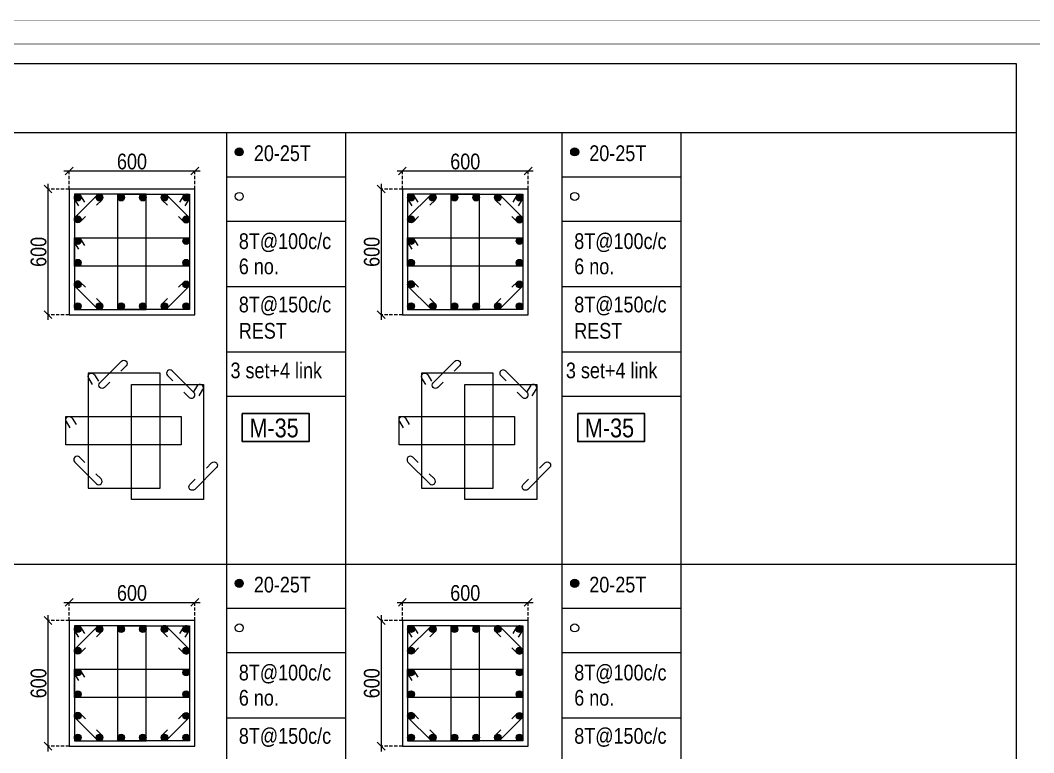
# Model space of a CAD drawing. Header units: millimetres. Extents: x 1112055 to 3390982, y -148532 to 766891.
# Drawn here: x 2345648 to 2365001, y 370346 to 384336 of the extents above; entities that cross this region are included whole.
import ezdxf
from ezdxf.enums import TextEntityAlignment as Align

# ---------------------------------------------------------------- set-up
doc = ezdxf.new("R2010")
doc.units = ezdxf.units.MM
doc.header["$PDMODE"] = 35
doc.header["$PDSIZE"] = -25
doc.linetypes.add('DASHED2', pattern=[0.375, 0.25, -0.125])
doc.linetypes.add('Hidden', pattern=[9.525, 6.35, -3.175])
for name, color, linetype, lineweight in [('B COL. SIZE DIM', 220, 'Continuous', 25), ('B COLSCH', 204, 'Continuous', 20), ('B COLUMN', 1, 'Hidden', 9), ('B STEEL', 34, 'Continuous', 15), ('B TITLE BLOCK', 250, 'Continuous', 0)]:
    doc.layers.add(name, color=color, linetype=linetype, lineweight=lineweight)
doc.layers.add('B TEXT', color=7, linetype='Continuous')
doc.styles.add('dim inside', font='romans.shx', dxfattribs={"width": 0.8, "height": 125})
doc.styles.add('SWINC', font='swissc.ttf')
doc.dimstyles.new('dim inside', dxfattribs={"dimtxt": 125, "dimasz": 100, "dimexe": 0, "dimexo": 0, "dimgap": 10, "dimtad": 0, "dimdec": 0, "dimzin": 0, "dimdsep": 46, "dimtxsty": 'dim inside', "dimblk": 'SMALL', "dimcen": 0.09, "dimadec": 0, "dimazin": 0, "dimtfac": 1, "dimtdec": 0, "dimtofl": 0, "dimtmove": 0, "dimatfit": 3, "dimfxl": 1, "dimtolj": 1, "dimtzin": 0, "dimarcsym": 2})

# ---------------------------------------------------------------- blocks, each defined once
blk = doc.blocks.new('_Oblique')
at = {"color": 0, "linetype": 'ByBlock', "lineweight": -2}
blk.add_line((-0.5, -0.5), (0.5, 0.5), dxfattribs=at)
blk = doc.blocks.new('*D948')
at = {"layer": 'B COL. SIZE DIM', "color": 250, "lineweight": 9, "ltscale": 250, "transparency": 16777216}
blk.add_line((2346481, 373217), (2349081, 373217), dxfattribs=at)
at = {"layer": 'B COL. SIZE DIM', "color": 250, "linetype": 'DASHED2', "lineweight": 9, "ltscale": 250, "transparency": 16777216}
for p, q in [((2346581, 372872), (2346581, 373217)), ((2348981, 372872), (2348981, 373217))]:
    blk.add_line(p, q, dxfattribs=at)
at = {"layer": 'Defpoints', "color": 0, "ltscale": 250, "transparency": 16777216}
for p in [(2348981, 373217), (2346581, 372872), (2348981, 372872)]:
    blk.add_point(p, dxfattribs=at)
at = {"layer": 'B COL. SIZE DIM', "color": 250, "lineweight": 9, "ltscale": 250, "transparency": 16777216, "xscale": 150, "yscale": 150, "zscale": 150, "rotation": 180}
blk.add_blockref('_Oblique', (2346581, 373217), dxfattribs=at)
at = {"layer": 'B COL. SIZE DIM', "color": 250, "lineweight": 9, "ltscale": 250, "transparency": 16777216, "xscale": 150, "yscale": 150, "zscale": 150}
blk.add_blockref('_Oblique', (2348981, 373217), dxfattribs=at)
at = {"layer": 'B COL. SIZE DIM', "color": 6, "ltscale": 250, "transparency": 16777216, "insert": (2347781, 373396), "char_height": 300, "attachment_point": 5, "style": 'SWINC'}
blk.add_mtext('\\A1;600', dxfattribs=at)
blk = doc.blocks.new('*D949')
at = {"layer": 'B COL. SIZE DIM', "color": 250, "lineweight": 9, "ltscale": 250, "transparency": 16777216}
blk.add_line((2346177, 372972), (2346177, 370372), dxfattribs=at)
at = {"layer": 'B COL. SIZE DIM', "color": 250, "linetype": 'DASHED2', "lineweight": 9, "ltscale": 250, "transparency": 16777216}
for p, q in [((2346581, 372872), (2346177, 372872)), ((2346581, 370472), (2346177, 370472))]:
    blk.add_line(p, q, dxfattribs=at)
at = {"layer": 'Defpoints', "color": 0, "ltscale": 250, "transparency": 16777216}
for p in [(2346581, 372872), (2346177, 370472), (2346581, 370472)]:
    blk.add_point(p, dxfattribs=at)
at = {"layer": 'B COL. SIZE DIM', "color": 250, "lineweight": 9, "ltscale": 250, "transparency": 16777216, "xscale": 150, "yscale": 150, "zscale": 150}
for p, rotation in [((2346177, 372872), 90), ((2346177, 370472), 270)]:
    blk.add_blockref('_Oblique', p, dxfattribs=dict(at, rotation=rotation))
at = {"layer": 'B COL. SIZE DIM', "color": 6, "ltscale": 250, "transparency": 16777216, "insert": (2345998, 371672), "char_height": 300, "attachment_point": 5, "rotation": 90, "style": 'SWINC'}
blk.add_mtext('\\A1;600', dxfattribs=at)
blk = doc.blocks.new('*D950')
at = {"layer": 'B COL. SIZE DIM', "color": 250, "lineweight": 9, "ltscale": 250, "transparency": 16777216}
blk.add_line((2346481, 381457), (2349081, 381457), dxfattribs=at)
at = {"layer": 'B COL. SIZE DIM', "color": 250, "linetype": 'DASHED2', "lineweight": 9, "ltscale": 250, "transparency": 16777216}
for p, q in [((2346581, 381112), (2346581, 381457)), ((2348981, 381112), (2348981, 381457))]:
    blk.add_line(p, q, dxfattribs=at)
at = {"layer": 'Defpoints', "color": 0, "ltscale": 250, "transparency": 16777216}
for p in [(2348981, 381457), (2346581, 381112), (2348981, 381112)]:
    blk.add_point(p, dxfattribs=at)
at = {"layer": 'B COL. SIZE DIM', "color": 250, "lineweight": 9, "ltscale": 250, "transparency": 16777216, "xscale": 150, "yscale": 150, "zscale": 150, "rotation": 180}
blk.add_blockref('_Oblique', (2346581, 381457), dxfattribs=at)
at = {"layer": 'B COL. SIZE DIM', "color": 250, "lineweight": 9, "ltscale": 250, "transparency": 16777216, "xscale": 150, "yscale": 150, "zscale": 150}
blk.add_blockref('_Oblique', (2348981, 381457), dxfattribs=at)
at = {"layer": 'B COL. SIZE DIM', "color": 6, "ltscale": 250, "transparency": 16777216, "insert": (2347781, 381636), "char_height": 300, "attachment_point": 5, "style": 'SWINC'}
blk.add_mtext('\\A1;600', dxfattribs=at)
blk = doc.blocks.new('*D951')
at = {"layer": 'B COL. SIZE DIM', "color": 250, "lineweight": 9, "ltscale": 250, "transparency": 16777216}
blk.add_line((2346177, 381212), (2346177, 378612), dxfattribs=at)
at = {"layer": 'B COL. SIZE DIM', "color": 250, "linetype": 'DASHED2', "lineweight": 9, "ltscale": 250, "transparency": 16777216}
for p, q in [((2346581, 381112), (2346177, 381112)), ((2346581, 378712), (2346177, 378712))]:
    blk.add_line(p, q, dxfattribs=at)
at = {"layer": 'Defpoints', "color": 0, "ltscale": 250, "transparency": 16777216}
for p in [(2346581, 381112), (2346177, 378712), (2346581, 378712)]:
    blk.add_point(p, dxfattribs=at)
at = {"layer": 'B COL. SIZE DIM', "color": 250, "lineweight": 9, "ltscale": 250, "transparency": 16777216, "xscale": 150, "yscale": 150, "zscale": 150}
for p, rotation in [((2346177, 381112), 90), ((2346177, 378712), 270)]:
    blk.add_blockref('_Oblique', p, dxfattribs=dict(at, rotation=rotation))
at = {"layer": 'B COL. SIZE DIM', "color": 6, "ltscale": 250, "transparency": 16777216, "insert": (2345998, 379912), "char_height": 300, "attachment_point": 5, "rotation": 90, "style": 'SWINC'}
blk.add_mtext('\\A1;600', dxfattribs=at)
blk = doc.blocks.new('*D1010')
at = {"layer": 'B COL. SIZE DIM', "color": 250, "lineweight": 9, "ltscale": 250, "transparency": 16777216}
blk.add_line((2352845, 373217), (2355445, 373217), dxfattribs=at)
at = {"layer": 'B COL. SIZE DIM', "color": 250, "linetype": 'DASHED2', "lineweight": 9, "ltscale": 250, "transparency": 16777216}
for p, q in [((2352945, 372872), (2352945, 373217)), ((2355345, 372872), (2355345, 373217))]:
    blk.add_line(p, q, dxfattribs=at)
at = {"layer": 'Defpoints', "color": 0, "ltscale": 250, "transparency": 16777216}
for p in [(2355345, 373217), (2352945, 372872), (2355345, 372872)]:
    blk.add_point(p, dxfattribs=at)
at = {"layer": 'B COL. SIZE DIM', "color": 250, "lineweight": 9, "ltscale": 250, "transparency": 16777216, "xscale": 150, "yscale": 150, "zscale": 150, "rotation": 180}
blk.add_blockref('_Oblique', (2352945, 373217), dxfattribs=at)
at = {"layer": 'B COL. SIZE DIM', "color": 250, "lineweight": 9, "ltscale": 250, "transparency": 16777216, "xscale": 150, "yscale": 150, "zscale": 150}
blk.add_blockref('_Oblique', (2355345, 373217), dxfattribs=at)
at = {"layer": 'B COL. SIZE DIM', "color": 6, "ltscale": 250, "transparency": 16777216, "insert": (2354145, 373396), "char_height": 300, "attachment_point": 5, "style": 'SWINC'}
blk.add_mtext('\\A1;600', dxfattribs=at)
blk = doc.blocks.new('*D1011')
at = {"layer": 'B COL. SIZE DIM', "color": 250, "lineweight": 9, "ltscale": 250, "transparency": 16777216}
blk.add_line((2352541, 372972), (2352541, 370372), dxfattribs=at)
at = {"layer": 'B COL. SIZE DIM', "color": 250, "linetype": 'DASHED2', "lineweight": 9, "ltscale": 250, "transparency": 16777216}
for p, q in [((2352945, 372872), (2352541, 372872)), ((2352945, 370472), (2352541, 370472))]:
    blk.add_line(p, q, dxfattribs=at)
at = {"layer": 'Defpoints', "color": 0, "ltscale": 250, "transparency": 16777216}
for p in [(2352945, 372872), (2352541, 370472), (2352945, 370472)]:
    blk.add_point(p, dxfattribs=at)
at = {"layer": 'B COL. SIZE DIM', "color": 250, "lineweight": 9, "ltscale": 250, "transparency": 16777216, "xscale": 150, "yscale": 150, "zscale": 150}
for p, rotation in [((2352541, 372872), 90), ((2352541, 370472), 270)]:
    blk.add_blockref('_Oblique', p, dxfattribs=dict(at, rotation=rotation))
at = {"layer": 'B COL. SIZE DIM', "color": 6, "ltscale": 250, "transparency": 16777216, "insert": (2352362, 371672), "char_height": 300, "attachment_point": 5, "rotation": 90, "style": 'SWINC'}
blk.add_mtext('\\A1;600', dxfattribs=at)
blk = doc.blocks.new('*D1014')
at = {"layer": 'B COL. SIZE DIM', "color": 250, "lineweight": 9, "ltscale": 250, "transparency": 16777216}
blk.add_line((2352845, 381457), (2355445, 381457), dxfattribs=at)
at = {"layer": 'B COL. SIZE DIM', "color": 250, "linetype": 'DASHED2', "lineweight": 9, "ltscale": 250, "transparency": 16777216}
for p, q in [((2352945, 381112), (2352945, 381457)), ((2355345, 381112), (2355345, 381457))]:
    blk.add_line(p, q, dxfattribs=at)
at = {"layer": 'Defpoints', "color": 0, "ltscale": 250, "transparency": 16777216}
for p in [(2355345, 381457), (2352945, 381112), (2355345, 381112)]:
    blk.add_point(p, dxfattribs=at)
at = {"layer": 'B COL. SIZE DIM', "color": 250, "lineweight": 9, "ltscale": 250, "transparency": 16777216, "xscale": 150, "yscale": 150, "zscale": 150, "rotation": 180}
blk.add_blockref('_Oblique', (2352945, 381457), dxfattribs=at)
at = {"layer": 'B COL. SIZE DIM', "color": 250, "lineweight": 9, "ltscale": 250, "transparency": 16777216, "xscale": 150, "yscale": 150, "zscale": 150}
blk.add_blockref('_Oblique', (2355345, 381457), dxfattribs=at)
at = {"layer": 'B COL. SIZE DIM', "color": 6, "ltscale": 250, "transparency": 16777216, "insert": (2354145, 381636), "char_height": 300, "attachment_point": 5, "style": 'SWINC'}
blk.add_mtext('\\A1;600', dxfattribs=at)
blk = doc.blocks.new('*D1015')
at = {"layer": 'B COL. SIZE DIM', "color": 250, "lineweight": 9, "ltscale": 250, "transparency": 16777216}
blk.add_line((2352541, 381212), (2352541, 378612), dxfattribs=at)
at = {"layer": 'B COL. SIZE DIM', "color": 250, "linetype": 'DASHED2', "lineweight": 9, "ltscale": 250, "transparency": 16777216}
for p, q in [((2352945, 381112), (2352541, 381112)), ((2352945, 378712), (2352541, 378712))]:
    blk.add_line(p, q, dxfattribs=at)
at = {"layer": 'Defpoints', "color": 0, "ltscale": 250, "transparency": 16777216}
for p in [(2352945, 381112), (2352541, 378712), (2352945, 378712)]:
    blk.add_point(p, dxfattribs=at)
at = {"layer": 'B COL. SIZE DIM', "color": 250, "lineweight": 9, "ltscale": 250, "transparency": 16777216, "xscale": 150, "yscale": 150, "zscale": 150}
for p, rotation in [((2352541, 381112), 90), ((2352541, 378712), 270)]:
    blk.add_blockref('_Oblique', p, dxfattribs=dict(at, rotation=rotation))
at = {"layer": 'B COL. SIZE DIM', "color": 6, "ltscale": 250, "transparency": 16777216, "insert": (2352362, 379912), "char_height": 300, "attachment_point": 5, "rotation": 90, "style": 'SWINC'}
blk.add_mtext('\\A1;600', dxfattribs=at)

msp = doc.modelspace()

# ---------------------------------------------------------------- hatches: boundary and pattern name
at = {"layer": 'B STEEL', "lineweight": 9, "ltscale": 0.5}
h = msp.add_hatch(color=34, dxfattribs=at)
edge = h.paths.add_edge_path()
edge.add_arc((2349830.2, 381821.1), 76.8, 0, 360)
h = msp.add_hatch(color=34, dxfattribs=at)
edge = h.paths.add_edge_path()
edge.add_arc((2356235.3, 381821.1), 76.8, 0, 360)
h = msp.add_hatch(color=34, dxfattribs=at)
edge = h.paths.add_edge_path()
edge.add_arc((2346745.3, 380947.9), 64, 0, 360)
h = msp.add_hatch(color=34, dxfattribs=at)
edge = h.paths.add_edge_path()
edge.add_arc((2347159.7, 380947.9), 64, 180, 540, ccw=False)
at = {"layer": 'B STEEL'}
h = msp.add_hatch(color=34, dxfattribs=at)
edge = h.paths.add_edge_path()
edge.add_arc((2347574.1, 380947.9), 64, 0, 360)
h = msp.add_hatch(color=34, dxfattribs=at)
edge = h.paths.add_edge_path()
edge.add_arc((2347988.5, 380947.9), 64, 0, 360)
at = {"layer": 'B STEEL', "lineweight": 9, "ltscale": 0.5}
h = msp.add_hatch(color=34, dxfattribs=at)
edge = h.paths.add_edge_path()
edge.add_arc((2348402.9, 380947.9), 64, 180, 540, ccw=False)
h = msp.add_hatch(color=34, dxfattribs=at)
edge = h.paths.add_edge_path()
edge.add_arc((2348817.3, 380947.9), 64, 180, 540, ccw=False)
h = msp.add_hatch(color=34, dxfattribs=at)
edge = h.paths.add_edge_path()
edge.add_arc((2353109.4, 380947.9), 64, 0, 360)
h = msp.add_hatch(color=34, dxfattribs=at)
edge = h.paths.add_edge_path()
edge.add_arc((2353523.8, 380947.9), 64, 180, 540, ccw=False)
at = {"layer": 'B STEEL'}
h = msp.add_hatch(color=34, dxfattribs=at)
edge = h.paths.add_edge_path()
edge.add_arc((2353938.2, 380947.9), 64, 0, 360)
h = msp.add_hatch(color=34, dxfattribs=at)
edge = h.paths.add_edge_path()
edge.add_arc((2354352.6, 380947.9), 64, 0, 360)
at = {"layer": 'B STEEL', "lineweight": 9, "ltscale": 0.5}
h = msp.add_hatch(color=34, dxfattribs=at)
edge = h.paths.add_edge_path()
edge.add_arc((2354767, 380947.9), 64, 180, 540, ccw=False)
h = msp.add_hatch(color=34, dxfattribs=at)
edge = h.paths.add_edge_path()
edge.add_arc((2355181.3, 380947.9), 64, 180, 540, ccw=False)
h = msp.add_hatch(color=34, dxfattribs=at)
edge = h.paths.add_edge_path()
edge.add_arc((2346745.3, 380533.6), 64, 0, 360)
h = msp.add_hatch(color=34, dxfattribs=at)
edge = h.paths.add_edge_path()
edge.add_arc((2348817.3, 380533.6), 64, 180, 540, ccw=False)
h = msp.add_hatch(color=34, dxfattribs=at)
edge = h.paths.add_edge_path()
edge.add_arc((2353109.4, 380533.6), 64, 0, 360)
h = msp.add_hatch(color=34, dxfattribs=at)
edge = h.paths.add_edge_path()
edge.add_arc((2355181.3, 380533.6), 64, 180, 540, ccw=False)
at = {"layer": 'B STEEL'}
h = msp.add_hatch(color=34, dxfattribs=at)
edge = h.paths.add_edge_path()
edge.add_arc((2346745.3, 380119.2), 64, 0, 360)
h = msp.add_hatch(color=34, dxfattribs=at)
edge = h.paths.add_edge_path()
edge.add_arc((2348817.3, 380119.2), 64, 0, 360)
h = msp.add_hatch(color=34, dxfattribs=at)
edge = h.paths.add_edge_path()
edge.add_arc((2353109.4, 380119.2), 64, 0, 360)
h = msp.add_hatch(color=34, dxfattribs=at)
edge = h.paths.add_edge_path()
edge.add_arc((2355181.3, 380119.2), 64, 0, 360)
h = msp.add_hatch(color=34, dxfattribs=at)
edge = h.paths.add_edge_path()
edge.add_arc((2346745.3, 379704.8), 64, 0, 360)
h = msp.add_hatch(color=34, dxfattribs=at)
edge = h.paths.add_edge_path()
edge.add_arc((2348817.3, 379704.8), 64, 0, 360)
h = msp.add_hatch(color=34, dxfattribs=at)
edge = h.paths.add_edge_path()
edge.add_arc((2353109.4, 379704.8), 64, 0, 360)
h = msp.add_hatch(color=34, dxfattribs=at)
edge = h.paths.add_edge_path()
edge.add_arc((2355181.3, 379704.8), 64, 0, 360)
at = {"layer": 'B STEEL', "lineweight": 9, "ltscale": 0.5}
h = msp.add_hatch(color=34, dxfattribs=at)
edge = h.paths.add_edge_path()
edge.add_arc((2346745.3, 379290.4), 64, 0, 360)
h = msp.add_hatch(color=34, dxfattribs=at)
edge = h.paths.add_edge_path()
edge.add_arc((2348817.3, 379290.4), 64, 180, 540, ccw=False)
h = msp.add_hatch(color=34, dxfattribs=at)
edge = h.paths.add_edge_path()
edge.add_arc((2353109.4, 379290.4), 64, 0, 360)
h = msp.add_hatch(color=34, dxfattribs=at)
edge = h.paths.add_edge_path()
edge.add_arc((2355181.3, 379290.4), 64, 180, 540, ccw=False)
h = msp.add_hatch(color=34, dxfattribs=at)
edge = h.paths.add_edge_path()
edge.add_arc((2346745.3, 378876), 64, 0, 360, ccw=False)
h = msp.add_hatch(color=34, dxfattribs=at)
edge = h.paths.add_edge_path()
edge.add_arc((2347159.7, 378876), 64, -180, 180)
at = {"layer": 'B STEEL'}
h = msp.add_hatch(color=34, dxfattribs=at)
edge = h.paths.add_edge_path()
edge.add_arc((2347574.1, 378876), 64, 0, 360)
h = msp.add_hatch(color=34, dxfattribs=at)
edge = h.paths.add_edge_path()
edge.add_arc((2347988.5, 378876), 64, 0, 360)
at = {"layer": 'B STEEL', "lineweight": 9, "ltscale": 0.5}
h = msp.add_hatch(color=34, dxfattribs=at)
edge = h.paths.add_edge_path()
edge.add_arc((2348402.9, 378876), 64, -180, 180)
h = msp.add_hatch(color=34, dxfattribs=at)
edge = h.paths.add_edge_path()
edge.add_arc((2348817.3, 378876), 64, -180, 180)
h = msp.add_hatch(color=34, dxfattribs=at)
edge = h.paths.add_edge_path()
edge.add_arc((2353109.4, 378876), 64, 0, 360, ccw=False)
h = msp.add_hatch(color=34, dxfattribs=at)
edge = h.paths.add_edge_path()
edge.add_arc((2353523.8, 378876), 64, -180, 180)
at = {"layer": 'B STEEL'}
h = msp.add_hatch(color=34, dxfattribs=at)
edge = h.paths.add_edge_path()
edge.add_arc((2353938.2, 378876), 64, 0, 360)
h = msp.add_hatch(color=34, dxfattribs=at)
edge = h.paths.add_edge_path()
edge.add_arc((2354352.6, 378876), 64, 0, 360)
at = {"layer": 'B STEEL', "lineweight": 9, "ltscale": 0.5}
h = msp.add_hatch(color=34, dxfattribs=at)
edge = h.paths.add_edge_path()
edge.add_arc((2354767, 378876), 64, -180, 180)
h = msp.add_hatch(color=34, dxfattribs=at)
edge = h.paths.add_edge_path()
edge.add_arc((2355181.3, 378876), 64, -180, 180)
h = msp.add_hatch(color=34, dxfattribs=at)
edge = h.paths.add_edge_path()
edge.add_arc((2349830.2, 373581.3), 76.8, 0, 360)
h = msp.add_hatch(color=34, dxfattribs=at)
edge = h.paths.add_edge_path()
edge.add_arc((2356235.3, 373581.3), 76.8, 0, 360)
h = msp.add_hatch(color=34, dxfattribs=at)
edge = h.paths.add_edge_path()
edge.add_arc((2346745.3, 372708.1), 64, 0, 360)
h = msp.add_hatch(color=34, dxfattribs=at)
edge = h.paths.add_edge_path()
edge.add_arc((2347159.7, 372708.1), 64, 180, 540, ccw=False)
at = {"layer": 'B STEEL'}
h = msp.add_hatch(color=34, dxfattribs=at)
edge = h.paths.add_edge_path()
edge.add_arc((2347574.1, 372708.1), 64, 0, 360)
h = msp.add_hatch(color=34, dxfattribs=at)
edge = h.paths.add_edge_path()
edge.add_arc((2347988.5, 372708.1), 64, 0, 360)
at = {"layer": 'B STEEL', "lineweight": 9, "ltscale": 0.5}
h = msp.add_hatch(color=34, dxfattribs=at)
edge = h.paths.add_edge_path()
edge.add_arc((2348402.9, 372708.1), 64, 180, 540, ccw=False)
h = msp.add_hatch(color=34, dxfattribs=at)
edge = h.paths.add_edge_path()
edge.add_arc((2348817.3, 372708.1), 64, 180, 540, ccw=False)
h = msp.add_hatch(color=34, dxfattribs=at)
edge = h.paths.add_edge_path()
edge.add_arc((2353109.4, 372708.1), 64, 0, 360)
h = msp.add_hatch(color=34, dxfattribs=at)
edge = h.paths.add_edge_path()
edge.add_arc((2353523.8, 372708.1), 64, 180, 540, ccw=False)
at = {"layer": 'B STEEL'}
h = msp.add_hatch(color=34, dxfattribs=at)
edge = h.paths.add_edge_path()
edge.add_arc((2353938.2, 372708.1), 64, 0, 360)
h = msp.add_hatch(color=34, dxfattribs=at)
edge = h.paths.add_edge_path()
edge.add_arc((2354352.6, 372708.1), 64, 0, 360)
at = {"layer": 'B STEEL', "lineweight": 9, "ltscale": 0.5}
h = msp.add_hatch(color=34, dxfattribs=at)
edge = h.paths.add_edge_path()
edge.add_arc((2354767, 372708.1), 64, 180, 540, ccw=False)
h = msp.add_hatch(color=34, dxfattribs=at)
edge = h.paths.add_edge_path()
edge.add_arc((2355181.3, 372708.1), 64, 180, 540, ccw=False)
h = msp.add_hatch(color=34, dxfattribs=at)
edge = h.paths.add_edge_path()
edge.add_arc((2346745.3, 372293.7), 64, 0, 360)
h = msp.add_hatch(color=34, dxfattribs=at)
edge = h.paths.add_edge_path()
edge.add_arc((2348817.3, 372293.7), 64, 180, 540, ccw=False)
h = msp.add_hatch(color=34, dxfattribs=at)
edge = h.paths.add_edge_path()
edge.add_arc((2353109.4, 372293.7), 64, 0, 360)
h = msp.add_hatch(color=34, dxfattribs=at)
edge = h.paths.add_edge_path()
edge.add_arc((2355181.3, 372293.7), 64, 180, 540, ccw=False)
at = {"layer": 'B STEEL'}
h = msp.add_hatch(color=34, dxfattribs=at)
edge = h.paths.add_edge_path()
edge.add_arc((2346745.3, 371879.3), 64, 0, 360)
h = msp.add_hatch(color=34, dxfattribs=at)
edge = h.paths.add_edge_path()
edge.add_arc((2348817.3, 371879.3), 64, 0, 360)
h = msp.add_hatch(color=34, dxfattribs=at)
edge = h.paths.add_edge_path()
edge.add_arc((2353109.4, 371879.3), 64, 0, 360)
h = msp.add_hatch(color=34, dxfattribs=at)
edge = h.paths.add_edge_path()
edge.add_arc((2355181.3, 371879.3), 64, 0, 360)
h = msp.add_hatch(color=34, dxfattribs=at)
edge = h.paths.add_edge_path()
edge.add_arc((2346745.3, 371464.9), 64, 0, 360)
h = msp.add_hatch(color=34, dxfattribs=at)
edge = h.paths.add_edge_path()
edge.add_arc((2348817.3, 371464.9), 64, 0, 360)
h = msp.add_hatch(color=34, dxfattribs=at)
edge = h.paths.add_edge_path()
edge.add_arc((2353109.4, 371464.9), 64, 0, 360)
h = msp.add_hatch(color=34, dxfattribs=at)
edge = h.paths.add_edge_path()
edge.add_arc((2355181.3, 371464.9), 64, 0, 360)
at = {"layer": 'B STEEL', "lineweight": 9, "ltscale": 0.5}
h = msp.add_hatch(color=34, dxfattribs=at)
edge = h.paths.add_edge_path()
edge.add_arc((2346745.3, 371050.5), 64, 0, 360)
h = msp.add_hatch(color=34, dxfattribs=at)
edge = h.paths.add_edge_path()
edge.add_arc((2348817.3, 371050.5), 64, 180, 540, ccw=False)
h = msp.add_hatch(color=34, dxfattribs=at)
edge = h.paths.add_edge_path()
edge.add_arc((2353109.4, 371050.5), 64, 0, 360)
h = msp.add_hatch(color=34, dxfattribs=at)
edge = h.paths.add_edge_path()
edge.add_arc((2355181.3, 371050.5), 64, 180, 540, ccw=False)
h = msp.add_hatch(color=34, dxfattribs=at)
edge = h.paths.add_edge_path()
edge.add_arc((2346745.3, 370636.1), 64, 0, 360, ccw=False)
h = msp.add_hatch(color=34, dxfattribs=at)
edge = h.paths.add_edge_path()
edge.add_arc((2347159.7, 370636.1), 64, -180, 180)
at = {"layer": 'B STEEL'}
h = msp.add_hatch(color=34, dxfattribs=at)
edge = h.paths.add_edge_path()
edge.add_arc((2347574.1, 370636.1), 64, 0, 360)
h = msp.add_hatch(color=34, dxfattribs=at)
edge = h.paths.add_edge_path()
edge.add_arc((2347988.5, 370636.1), 64, 0, 360)
at = {"layer": 'B STEEL', "lineweight": 9, "ltscale": 0.5}
h = msp.add_hatch(color=34, dxfattribs=at)
edge = h.paths.add_edge_path()
edge.add_arc((2348402.9, 370636.1), 64, -180, 180)
h = msp.add_hatch(color=34, dxfattribs=at)
edge = h.paths.add_edge_path()
edge.add_arc((2348817.3, 370636.1), 64, -180, 180)
h = msp.add_hatch(color=34, dxfattribs=at)
edge = h.paths.add_edge_path()
edge.add_arc((2353109.4, 370636.1), 64, 0, 360, ccw=False)
h = msp.add_hatch(color=34, dxfattribs=at)
edge = h.paths.add_edge_path()
edge.add_arc((2353523.8, 370636.1), 64, -180, 180)
at = {"layer": 'B STEEL'}
h = msp.add_hatch(color=34, dxfattribs=at)
edge = h.paths.add_edge_path()
edge.add_arc((2353938.2, 370636.1), 64, 0, 360)
h = msp.add_hatch(color=34, dxfattribs=at)
edge = h.paths.add_edge_path()
edge.add_arc((2354352.6, 370636.1), 64, 0, 360)
at = {"layer": 'B STEEL', "lineweight": 9, "ltscale": 0.5}
h = msp.add_hatch(color=34, dxfattribs=at)
edge = h.paths.add_edge_path()
edge.add_arc((2354767, 370636.1), 64, -180, 180)
h = msp.add_hatch(color=34, dxfattribs=at)
edge = h.paths.add_edge_path()
edge.add_arc((2355181.3, 370636.1), 64, -180, 180)

# ---------------------------------------------------------------- linework, layer by layer
at = {"layer": 'B COLSCH', "color": 250, "lineweight": 0}
for p, q in [((2235553.4, 383508.5), (2364668.6, 383508.5)), ((2364668.6, 383508.5), (2364668.6, 323875.2)), ((2235553.4, 382189.4), (2364668.6, 382189.4)), ((2349583.9, 382189.4), (2349583.9, 332750.4)), ((2351858.3, 382189.4), (2351858.3, 323875.2)), ((2355989, 382189.4), (2355989, 332750.4)), ((2358263.4, 382189.4), (2358263.4, 323875.2)), ((2349583.9, 381344.4), (2351858.3, 381344.4)), ((2355989, 381344.4), (2358263.4, 381344.4)), ((2349583.9, 380499.4), (2351858.3, 380499.4)), ((2355989, 380499.4), (2358263.4, 380499.4)), ((2349583.9, 379249.7), (2351858.3, 379249.7)), ((2355989, 379249.7), (2358263.4, 379249.7)), ((2349583.9, 377999.9), (2351858.3, 377999.9)), ((2355989, 377999.9), (2358263.4, 377999.9)), ((2349583.9, 377154.9), (2351858.3, 377154.9)), ((2355989, 377154.9), (2358263.4, 377154.9)), ((2235553.4, 373949.6), (2364668.6, 373949.6)), ((2349583.9, 373104.6), (2351858.3, 373104.6)), ((2355989, 373104.6), (2358263.4, 373104.6)), ((2349583.9, 372259.6), (2351858.3, 372259.6)), ((2355989, 372259.6), (2358263.4, 372259.6)), ((2349583.9, 371009.8), (2351858.3, 371009.8)), ((2355989, 371009.8), (2358263.4, 371009.8))]:
    msp.add_line(p, q, dxfattribs=at)
at = {"layer": 'B COLUMN', "color": 1, "linetype": 'ByBlock', "lineweight": 20}
for points in [[(2346581.3, 378712), (2348981.3, 378712), (2348981.3, 381112), (2346581.3, 381112)], [(2352945.4, 378712), (2355345.4, 378712), (2355345.4, 381112), (2352945.4, 381112)], [(2346581.3, 370472.1), (2348981.3, 370472.1), (2348981.3, 372872.1), (2346581.3, 372872.1)], [(2352945.4, 370472.1), (2355345.4, 370472.1), (2355345.4, 372872.1), (2352945.4, 372872.1)]]:
    msp.add_lwpolyline(points, close=True, dxfattribs=at)
at = {"layer": 'B STEEL', "color": 34, "lineweight": 9, "ltscale": 0.5}
for points in [[(2346681.3, 378812), (2348052.5, 378812), (2348052.5, 381012), (2346681.3, 381012)], [(2348881.3, 378812), (2347510.1, 378812), (2347510.1, 381012), (2348881.3, 381012)], [(2353045.4, 378812), (2354416.6, 378812), (2354416.6, 381012), (2353045.4, 381012)], [(2355245.4, 378812), (2353874.1, 378812), (2353874.1, 381012), (2355245.4, 381012)], [(2346681.3, 380183.2), (2348881.3, 380183.2), (2348881.3, 379640.7), (2346681.3, 379640.7)], [(2353045.4, 380183.2), (2355245.4, 380183.2), (2355245.4, 379640.7), (2353045.4, 379640.7)], [(2346945.3, 375396.4), (2348316.5, 375396.4), (2348316.5, 377596.4), (2346945.3, 377596.4)], [(2353309.4, 375396.4), (2354680.6, 375396.4), (2354680.6, 377596.4), (2353309.4, 377596.4)], [(2349145.3, 375181.8), (2347774.1, 375181.8), (2347774.1, 377381.8), (2349145.3, 377381.8)], [(2355509.4, 375181.8), (2354138.1, 375181.8), (2354138.1, 377381.8), (2355509.4, 377381.8)], [(2346519.3, 376767.6), (2348719.3, 376767.6), (2348719.3, 376225.2), (2346519.3, 376225.2)], [(2352883.4, 376767.6), (2355083.4, 376767.6), (2355083.4, 376225.2), (2352883.4, 376225.2)], [(2346681.3, 370572.1), (2348052.5, 370572.1), (2348052.5, 372772.1), (2346681.3, 372772.1)], [(2348881.3, 370572.1), (2347510.1, 370572.1), (2347510.1, 372772.1), (2348881.3, 372772.1)], [(2353045.4, 370572.1), (2354416.6, 370572.1), (2354416.6, 372772.1), (2353045.4, 372772.1)], [(2355245.4, 370572.1), (2353874.1, 370572.1), (2353874.1, 372772.1), (2355245.4, 372772.1)], [(2346681.3, 371943.3), (2348881.3, 371943.3), (2348881.3, 371400.9), (2346681.3, 371400.9)], [(2353045.4, 371943.3), (2355245.4, 371943.3), (2355245.4, 371400.9), (2353045.4, 371400.9)]]:
    msp.add_lwpolyline(points, close=True, dxfattribs=at)
for points in [[(2346765.5, 380792.9), (2346690.8, 380914.4, -1), (2346799.8, 380981.5), (2346874.6, 380860)], [(2346891.4, 380589.1), (2346790.6, 380488.3, -1), (2346700, 380578.8), (2347114.4, 380993.2, -1), (2347205, 380902.7), (2347104.1, 380801.8)], [(2348671.1, 380589.1), (2348772, 380488.3, 1), (2348862.5, 380578.8), (2348448.1, 380993.2, 1), (2348357.6, 380902.7), (2348458.5, 380801.8)], [(2348797, 380792.9), (2348871.8, 380914.4, 1), (2348762.7, 380981.5), (2348688, 380860)], [(2353129.6, 380792.9), (2353054.9, 380914.4, -1), (2353163.9, 380981.5), (2353238.7, 380860)], [(2353255.5, 380589.1), (2353154.7, 380488.3, -1), (2353064.1, 380578.8), (2353478.5, 380993.2, -1), (2353569, 380902.7), (2353468.2, 380801.8)], [(2355035.2, 380589.1), (2355136.1, 380488.3, 1), (2355226.6, 380578.8), (2354812.2, 380993.2, 1), (2354721.7, 380902.7), (2354822.5, 380801.8)], [(2355161.1, 380792.9), (2355235.9, 380914.4, 1), (2355126.8, 380981.5), (2355052.1, 380860)], [(2346765.5, 379964.1), (2346690.8, 380085.6, -1), (2346799.8, 380152.7), (2346874.6, 380031.2)], [(2353129.6, 379964.1), (2353054.9, 380085.6, -1), (2353163.9, 380152.7), (2353238.7, 380031.2)], [(2346891.4, 379234.8), (2346790.6, 379335.6, 1), (2346700, 379245.1), (2347114.4, 378830.7, 1), (2347205, 378921.3), (2347104.1, 379022.1)], [(2348671.1, 379234.8), (2348772, 379335.6, -1), (2348862.5, 379245.1), (2348448.1, 378830.7, -1), (2348357.6, 378921.3), (2348458.5, 379022.1)], [(2353255.5, 379234.8), (2353154.7, 379335.6, 1), (2353064.1, 379245.1), (2353478.5, 378830.7, 1), (2353569, 378921.3), (2353468.2, 379022.1)], [(2355035.2, 379234.8), (2355136.1, 379335.6, -1), (2355226.6, 379245.1), (2354812.2, 378830.7, -1), (2354721.7, 378921.3), (2354822.5, 379022.1)], [(2347358.4, 377421.8), (2347257.5, 377320.9, -1), (2347167, 377411.5), (2347581.4, 377825.9, -1), (2347671.9, 377735.3), (2347571, 377634.5)], [(2353722.5, 377421.8), (2353621.6, 377320.9, -1), (2353531, 377411.5), (2353945.4, 377825.9, -1), (2354036, 377735.3), (2353935.1, 377634.5)], [(2347029.5, 377377.3), (2346954.8, 377498.8, -1), (2347063.8, 377565.9), (2347138.6, 377444.4)], [(2348773, 377234.3), (2348873.9, 377133.4, 1), (2348964.4, 377224), (2348550, 377638.4, 1), (2348459.5, 377547.8), (2348560.3, 377447)], [(2353393.6, 377377.3), (2353318.9, 377498.8, -1), (2353427.9, 377565.9), (2353502.7, 377444.4)], [(2355137.1, 377234.3), (2355237.9, 377133.4, 1), (2355328.5, 377224), (2354914.1, 377638.4, 1), (2354823.5, 377547.8), (2354924.4, 377447)], [(2349061, 377162.7), (2349135.8, 377284.2, 1), (2349026.7, 377351.3), (2348952, 377229.9)], [(2355425.1, 377162.7), (2355499.9, 377284.2, 1), (2355390.8, 377351.3), (2355316.1, 377229.9)], [(2346603.6, 376548.5), (2346528.8, 376670, -1), (2346637.9, 376737.1), (2346712.6, 376615.6)], [(2352967.7, 376548.5), (2352892.9, 376670, -1), (2353002, 376737.1), (2353076.7, 376615.6)], [(2346879.2, 375888.2), (2346778.4, 375989, 1), (2346687.8, 375898.5), (2347102.2, 375484.1, 1), (2347192.8, 375574.6), (2347091.9, 375675.5)], [(2349201.5, 375780.2), (2349302.4, 375881.1, -1), (2349392.9, 375790.6), (2348978.5, 375376.2, -1), (2348888, 375466.7), (2348988.9, 375567.6)], [(2353243.3, 375888.2), (2353142.5, 375989, 1), (2353051.9, 375898.5), (2353466.3, 375484.1, 1), (2353556.9, 375574.6), (2353456, 375675.5)], [(2355565.6, 375780.2), (2355666.5, 375881.1, -1), (2355757, 375790.6), (2355342.6, 375376.2, -1), (2355252.1, 375466.7), (2355353, 375567.6)], [(2346765.5, 372553.1), (2346690.8, 372674.5, -1), (2346799.8, 372741.7), (2346874.6, 372620.2)], [(2346891.4, 372349.3), (2346790.6, 372248.4, -1), (2346700, 372339), (2347114.4, 372753.4, -1), (2347205, 372662.8), (2347104.1, 372562)], [(2348671.1, 372349.3), (2348772, 372248.4, 1), (2348862.5, 372339), (2348448.1, 372753.4, 1), (2348357.6, 372662.8), (2348458.5, 372562)], [(2348797, 372553.1), (2348871.8, 372674.5, 1), (2348762.7, 372741.7), (2348688, 372620.2)], [(2353129.6, 372553.1), (2353054.9, 372674.5, -1), (2353163.9, 372741.7), (2353238.7, 372620.2)], [(2353255.5, 372349.3), (2353154.7, 372248.4, -1), (2353064.1, 372339), (2353478.5, 372753.4, -1), (2353569, 372662.8), (2353468.2, 372562)], [(2355035.2, 372349.3), (2355136.1, 372248.4, 1), (2355226.6, 372339), (2354812.2, 372753.4, 1), (2354721.7, 372662.8), (2354822.5, 372562)], [(2355161.1, 372553.1), (2355235.9, 372674.5, 1), (2355126.8, 372741.7), (2355052.1, 372620.2)], [(2346765.5, 371724.3), (2346690.8, 371845.8, -1), (2346799.8, 371912.9), (2346874.6, 371791.4)], [(2353129.6, 371724.3), (2353054.9, 371845.8, -1), (2353163.9, 371912.9), (2353238.7, 371791.4)], [(2346891.4, 370994.9), (2346790.6, 371095.8, 1), (2346700, 371005.3), (2347114.4, 370590.9, 1), (2347205, 370681.4), (2347104.1, 370782.3)], [(2348671.1, 370994.9), (2348772, 371095.8, -1), (2348862.5, 371005.3), (2348448.1, 370590.9, -1), (2348357.6, 370681.4), (2348458.5, 370782.3)], [(2353255.5, 370994.9), (2353154.7, 371095.8, 1), (2353064.1, 371005.3), (2353478.5, 370590.9, 1), (2353569, 370681.4), (2353468.2, 370782.3)], [(2355035.2, 370994.9), (2355136.1, 371095.8, -1), (2355226.6, 371005.3), (2354812.2, 370590.9, -1), (2354721.7, 370681.4), (2354822.5, 370782.3)]]:
    msp.add_lwpolyline(points, format="xyb", dxfattribs=at)
for centre, radius in [((2349830.2, 381821.1), 76.8), ((2356235.3, 381821.1), 76.8), ((2346745.3, 380947.9), 64), ((2347159.7, 380947.9), 64), ((2347574.1, 380947.9), 64), ((2347988.5, 380947.9), 64), ((2348402.9, 380947.9), 64), ((2348817.3, 380947.9), 64), ((2349830.2, 380970.9), 76.8), ((2353109.4, 380947.9), 64), ((2353523.8, 380947.9), 64), ((2353938.2, 380947.9), 64), ((2354352.6, 380947.9), 64), ((2354767, 380947.9), 64), ((2355181.3, 380947.9), 64), ((2356235.3, 380970.9), 76.8), ((2346745.3, 380533.6), 64), ((2348817.3, 380533.6), 64), ((2353109.4, 380533.6), 64), ((2355181.3, 380533.6), 64), ((2346745.3, 380119.2), 64), ((2348817.3, 380119.2), 64), ((2353109.4, 380119.2), 64), ((2355181.3, 380119.2), 64), ((2346745.3, 379704.8), 64), ((2348817.3, 379704.8), 64), ((2353109.4, 379704.8), 64), ((2355181.3, 379704.8), 64), ((2346745.3, 379290.4), 64), ((2348817.3, 379290.4), 64), ((2353109.4, 379290.4), 64), ((2355181.3, 379290.4), 64), ((2346745.3, 378876), 64), ((2347159.7, 378876), 64), ((2347574.1, 378876), 64), ((2347988.5, 378876), 64), ((2348402.9, 378876), 64), ((2348817.3, 378876), 64), ((2353109.4, 378876), 64), ((2353523.8, 378876), 64), ((2353938.2, 378876), 64), ((2354352.6, 378876), 64), ((2354767, 378876), 64), ((2355181.3, 378876), 64), ((2349830.2, 373581.3), 76.8), ((2356235.3, 373581.3), 76.8), ((2346745.3, 372708.1), 64), ((2347159.7, 372708.1), 64), ((2347574.1, 372708.1), 64), ((2347988.5, 372708.1), 64), ((2348402.9, 372708.1), 64), ((2348817.3, 372708.1), 64), ((2349830.2, 372731), 76.8), ((2353109.4, 372708.1), 64), ((2353523.8, 372708.1), 64), ((2353938.2, 372708.1), 64), ((2354352.6, 372708.1), 64), ((2354767, 372708.1), 64), ((2355181.3, 372708.1), 64), ((2356235.3, 372731), 76.8), ((2346745.3, 372293.7), 64), ((2348817.3, 372293.7), 64), ((2353109.4, 372293.7), 64), ((2355181.3, 372293.7), 64), ((2346745.3, 371879.3), 64), ((2348817.3, 371879.3), 64), ((2353109.4, 371879.3), 64), ((2355181.3, 371879.3), 64), ((2346745.3, 371464.9), 64), ((2348817.3, 371464.9), 64), ((2353109.4, 371464.9), 64), ((2355181.3, 371464.9), 64), ((2346745.3, 371050.5), 64), ((2348817.3, 371050.5), 64), ((2353109.4, 371050.5), 64), ((2355181.3, 371050.5), 64), ((2346745.3, 370636.1), 64), ((2347159.7, 370636.1), 64), ((2347574.1, 370636.1), 64), ((2347988.5, 370636.1), 64), ((2348402.9, 370636.1), 64), ((2348817.3, 370636.1), 64), ((2353109.4, 370636.1), 64), ((2353523.8, 370636.1), 64), ((2353938.2, 370636.1), 64), ((2354352.6, 370636.1), 64), ((2354767, 370636.1), 64), ((2355181.3, 370636.1), 64)]:
    msp.add_circle(centre, radius, dxfattribs=at)
at = {"layer": 'B TEXT', "color": 1}
for points in [[(2349887.6, 376825.9), (2351162.2, 376825.9), (2351162.2, 376287.9), (2349887.6, 376287.9)], [(2356292.7, 376825.9), (2357567.3, 376825.9), (2357567.3, 376287.9), (2356292.7, 376287.9)]]:
    msp.add_lwpolyline(points, close=True, dxfattribs=at)
at = {"layer": 'B TITLE BLOCK', "color": 1, "const_width": 10.1}
msp.add_lwpolyline([(2234731.2, 384330.6), (2234731.2, 305004), (2378881.5, 305004), (2378881.5, 384330.6)], close=True, dxfattribs=at)
at = {"layer": 'B TITLE BLOCK', "color": 250, "lineweight": 0, "const_width": 10.1}
msp.add_lwpolyline([(2235179.6, 383882.2), (2235179.6, 305452.4), (2378433, 305452.4), (2378433, 383882.2)], close=True, dxfattribs=at)

# ---------------------------------------------------------------- texts
at = {"layer": 'B TEXT', "style": 'SWINC'}
for s, p in [('20-25T', (2350108.7, 381646.6)), ('20-25T', (2356513.8, 381646.6)), ('8T@100c/c', (2349821.8, 379966.7)), ('8T@100c/c', (2356226.9, 379966.7)), ('6 no.', (2349821.8, 379485)), ('6 no.', (2356226.9, 379485)), ('8T@150c/c', (2349821.8, 378756.8)), ('8T@150c/c', (2356226.9, 378756.8)), ('REST', (2349821.8, 378254.4)), ('REST', (2356226.9, 378254.4)), ('3 set+4 link', (2349662.1, 377497.4)), ('3 set+4 link', (2356067.3, 377497.4)), ('20-25T', (2350108.7, 373406.7)), ('20-25T', (2356513.8, 373406.7)), ('8T@100c/c', (2349821.8, 371726.9)), ('8T@100c/c', (2356226.9, 371726.9)), ('6 no.', (2349821.8, 371245.1)), ('6 no.', (2356226.9, 371245.1)), ('8T@150c/c', (2349821.8, 370517)), ('8T@150c/c', (2356226.9, 370517))]:
    msp.add_text(s, height=300, dxfattribs=at).set_placement(p)
at = {"layer": 'B TEXT', "color": 1, "style": 'SWINC'}
for p in [(2350024.9, 376261.4), (2356430.1, 376261.4)]:
    msp.add_text('M-35', height=360, dxfattribs=at).set_placement(p, align=Align.BOTTOM_LEFT)

# ---------------------------------------------------------------- dimensions: what is measured, and where the dimension line sits
at = {"layer": 'B COL. SIZE DIM', "color": 250, "ltscale": 250}
for base, p1, p2, picture, middle in [((2348981.3, 381456.9), (2346581.3, 381112), (2348981.3, 381112), '*D950', (2347781.3, 381635.9)), ((2355345.4, 381456.9), (2352945.4, 381112), (2355345.4, 381112), '*D1014', (2354145.4, 381635.9)), ((2348981.3, 373217.1), (2346581.3, 372872.1), (2348981.3, 372872.1), '*D948', (2347781.3, 373396.1)), ((2355345.4, 373217.1), (2352945.4, 372872.1), (2355345.4, 372872.1), '*D1010', (2354145.4, 373396.1))]:
    dim = msp.add_linear_dim(base=base, p1=p1, p2=p2, dimstyle='dim inside', override={"dimtxt": 300, "dimasz": 150, "dimgap": 25, "dimtad": 3, "dimlfac": 0.25, "dimtxsty": 'SWINC', "dimblk1": 'Oblique', "dimblk2": 'Oblique', "dimsah": 1, "dimdle": 100, "dimclrd": 250, "dimclre": 250, "dimclrt": 6, "dimfxl": 1000, "dimlwd": 9, "dimlwe": 9}, dxfattribs=at)
    dim.commit()
    dim.dimension.update_dxf_attribs({"geometry": picture, "text_midpoint": middle})
for base, p1, p2, picture, middle in [((2346177.4, 378712), (2346581.3, 381112), (2346581.3, 378712), '*D951', (2345998.4, 379912)), ((2352541.5, 378712), (2352945.4, 381112), (2352945.4, 378712), '*D1015', (2352362.5, 379912)), ((2346177.4, 370472.1), (2346581.3, 372872.1), (2346581.3, 370472.1), '*D949', (2345998.4, 371672.1)), ((2352541.5, 370472.1), (2352945.4, 372872.1), (2352945.4, 370472.1), '*D1011', (2352362.5, 371672.1))]:
    dim = msp.add_linear_dim(base=base, p1=p1, p2=p2, angle=90, dimstyle='dim inside', override={"dimtxt": 300, "dimasz": 150, "dimgap": 25, "dimtad": 3, "dimlfac": 0.25, "dimtxsty": 'SWINC', "dimblk1": 'Oblique', "dimblk2": 'Oblique', "dimsah": 1, "dimdle": 100, "dimclrd": 250, "dimclre": 250, "dimclrt": 6, "dimfxl": 1000, "dimlwd": 9, "dimlwe": 9}, dxfattribs=at)
    dim.commit()
    dim.dimension.update_dxf_attribs({"geometry": picture, "text_midpoint": middle})

doc.saveas('drawing.dxf')
